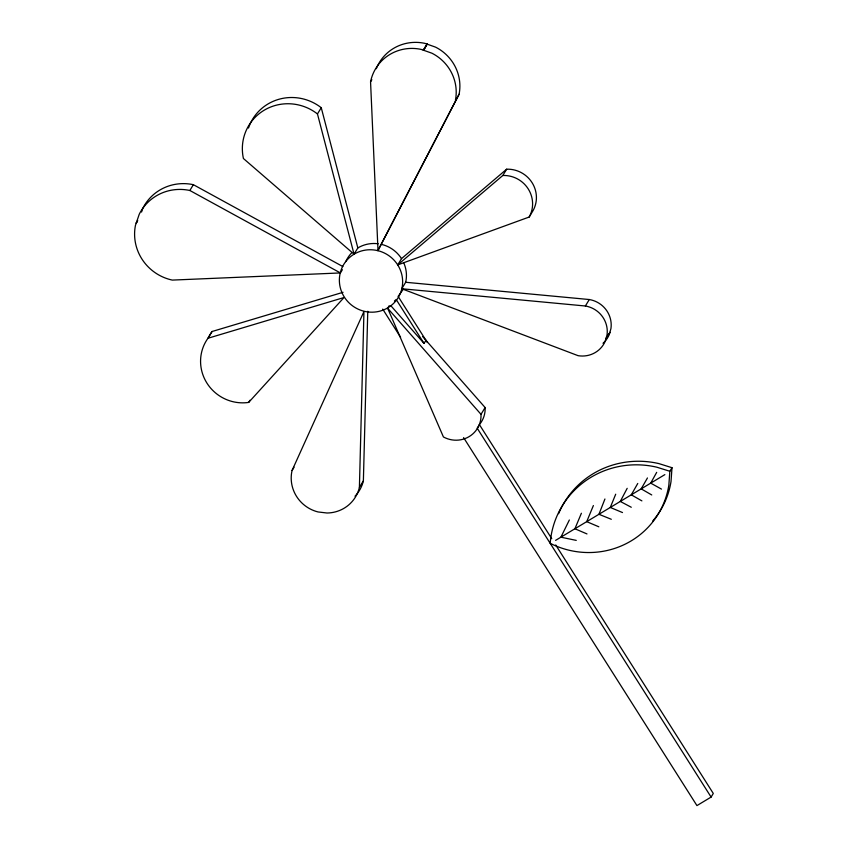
<?xml version="1.0" encoding="UTF-8"?>
<svg xmlns="http://www.w3.org/2000/svg" width="848" height="848" viewBox="0 0 848 848"><rect width="100%" height="100%" fill="white"/><g stroke="black" fill="none" stroke-linecap="round" stroke-linejoin="round"><path stroke-width="1.27" d="M359.404 487.377L363.951 311.545L292.072 470.481A34.8 33.814 31.3 0 0 318.032 511.948L327.01 513.008A34.8 33.814 31.3 0 0 359.404 487.377L363.379 480.837L367.767 311.258M669.835 471.265L668.849 485.141A83.857 81.472 31.3 0 1 550.172 543.303A89.294 86.761 31.3 0 1 656.691 467.163L669.835 471.265L671.998 467.704L658.864 463.591A89.294 86.761 31.3 0 0 558.609 513.687M671.998 467.704L671.012 481.579A83.857 81.472 31.3 0 1 652.684 521.054M423.258 50.138L427.212 43.926L423.47 50.212M141.542 212.042L142.771 208.417A46.831 45.506 31.3 0 1 193.365 184.684L342.857 266.558M604.931 498.995L598.932 514.291L611.313 519.283M615.701 494.204L610.295 507.454L622.496 512.552M593.388 505.556L586.71 521.647L598.836 526.799M581.389 513.252L574.902 528.76L586.986 533.933M569.347 519.994L560.899 537.187L576.258 540.388M376.311 68.709A43.555 42.326 31.3 0 1 424.912 43.365L435.607 47.159A43.555 42.326 31.3 0 1 459.097 94.223L378.007 250.478L370.555 81.864L371.869 79.701M377.879 250.679A31.874 30.973 31.3 0 1 394.309 302.662A31.874 30.973 31.3 0 1 340.822 289.571A31.874 30.973 31.3 0 1 377.879 250.679L459.097 94.223M627.181 488.331L620.291 501.433L631.283 507.263M656.681 472.347L650.713 483.127L661.461 489.105M637.76 483.466L631.294 494.819L641.894 500.882M647.448 477.965L641.183 488.861L651.741 494.956M136.274 222.95L137.694 220.491M136.199 223.183L137.514 221.021M189.846 190.482L340.408 272.939L172.282 280.094A46.831 45.506 31.3 0 1 135.426 225.473L139.252 214.215A46.831 45.506 31.3 0 1 189.846 190.482L193.365 184.684M317.459 113.939A47.096 45.76 31.3 0 0 264.014 110.314A47.096 45.76 31.3 0 0 243.418 158.512L354.051 254.177L317.459 113.939L321.254 107.707L357.835 247.945L354.029 254.209M207.972 338.257L344.002 297.531L248.665 402.418A41.393 40.216 31.3 0 1 206.976 383.179A41.393 40.216 31.3 0 1 207.972 338.257L212.074 331.504L343.058 292.295M423.735 50.308L427.212 43.926M248.665 402.418L249.98 400.245M340.122 273.406L342.391 269.685M397.691 264.926L401.507 258.64L506.648 169.197A28.27 27.465 31.3 0 1 532.046 182.617A28.27 27.465 31.3 0 1 532.989 210.749L529.173 217.035L397.691 264.926L502.822 175.483L506.648 169.197M422.675 336.592L485.13 407.549L481.007 414.333A25.811 25.08 31.3 0 1 469.167 436.603A25.811 25.08 31.3 0 1 443.419 436.953L387.663 308.259L389.243 305.651M401.761 288.744L585.364 306.001A25.726 24.995 31.3 0 1 607.009 335.055L605.207 341.341A25.726 24.995 31.3 0 1 578.113 355.683L401.761 288.744L405.683 282.278A31.874 30.973 31.3 0 0 403.743 262.816M292.072 470.481L294.055 467.227M390.737 305.587L424.042 343.429L425.95 340.302M485.13 407.549A25.811 25.08 31.3 0 1 479.883 424.021L477.18 428.187L711.101 797.078L696.939 805.6L463.602 437.61M585.364 306.001L589.296 299.535A25.726 24.995 31.3 0 1 610.942 328.589L609.14 334.875A25.726 24.995 31.3 0 1 603.023 343.281M606.002 338.553L609.818 332.49M605.885 338.956L610.083 332.331M711.101 797.078L713.295 793.463L555.716 544.957M402.853 289.857L398.115 296.408L427.35 342.518M394.405 300.987L396.207 299.535L424.042 343.429M555.599 540.377L664.864 474.615M405.683 282.278L589.296 299.535M387.663 308.259L481.007 414.333M479.374 424.562L551.751 538.703M382.713 309.096L400.585 337.271M363.379 480.837A34.8 33.814 31.3 0 1 355.015 496.207M345.751 261.64A31.874 30.973 31.3 0 1 351.507 253.022M357.835 247.945A31.874 30.973 31.3 0 1 378.187 243.768M381.685 244.425A31.874 30.973 31.3 0 1 401.507 258.64M208.142 338.32A41.393 40.216 31.3 0 1 212.074 331.504M370.555 81.864A43.555 42.326 31.3 0 1 421.233 49.417L431.929 53.212A43.555 42.326 31.3 0 1 455.418 100.276M502.822 175.483A28.27 27.465 31.3 0 1 528.219 188.903A28.27 27.465 31.3 0 1 529.173 217.035M248.496 128.048A47.096 45.76 31.3 0 1 321.254 107.707"/></g></svg>
